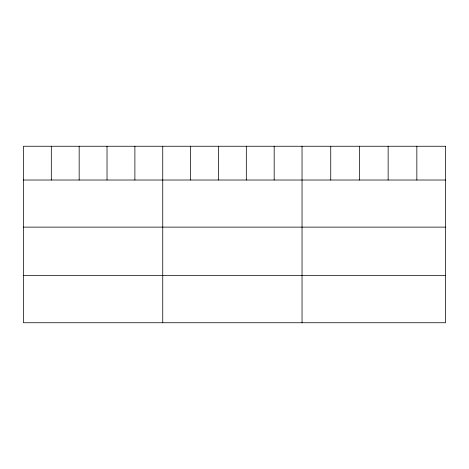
<?xml version="1.0" encoding="UTF-8"?>
<svg xmlns="http://www.w3.org/2000/svg" width="469" height="469" viewBox="0 0 469 469"><rect width="100%" height="100%" fill="white"/><g stroke="black" fill="none" stroke-linecap="round" stroke-linejoin="round"><path stroke-width="0.7" d="M23.45 180.02L445.55 180.02M23.45 227.125L445.55 227.125M23.45 275.649L445.55 275.649M416.847 146.252L416.847 180.02M388.144 146.252L388.144 180.02M359.442 146.252L359.442 180.02M330.739 146.252L330.739 180.02M302.036 146.252L302.036 322.748M274.177 146.252L274.177 180.02M246.319 146.252L246.319 180.02M218.46 146.252L218.46 180.02M190.602 146.252L190.602 180.02M162.743 146.252L162.743 322.748M134.884 146.252L134.884 180.02M107.026 146.252L107.026 180.02M79.167 146.252L79.167 180.02M51.309 146.252L51.309 180.02M445.55 146.252L23.45 146.252L23.45 322.748L445.55 322.748L445.55 146.252"/></g></svg>
